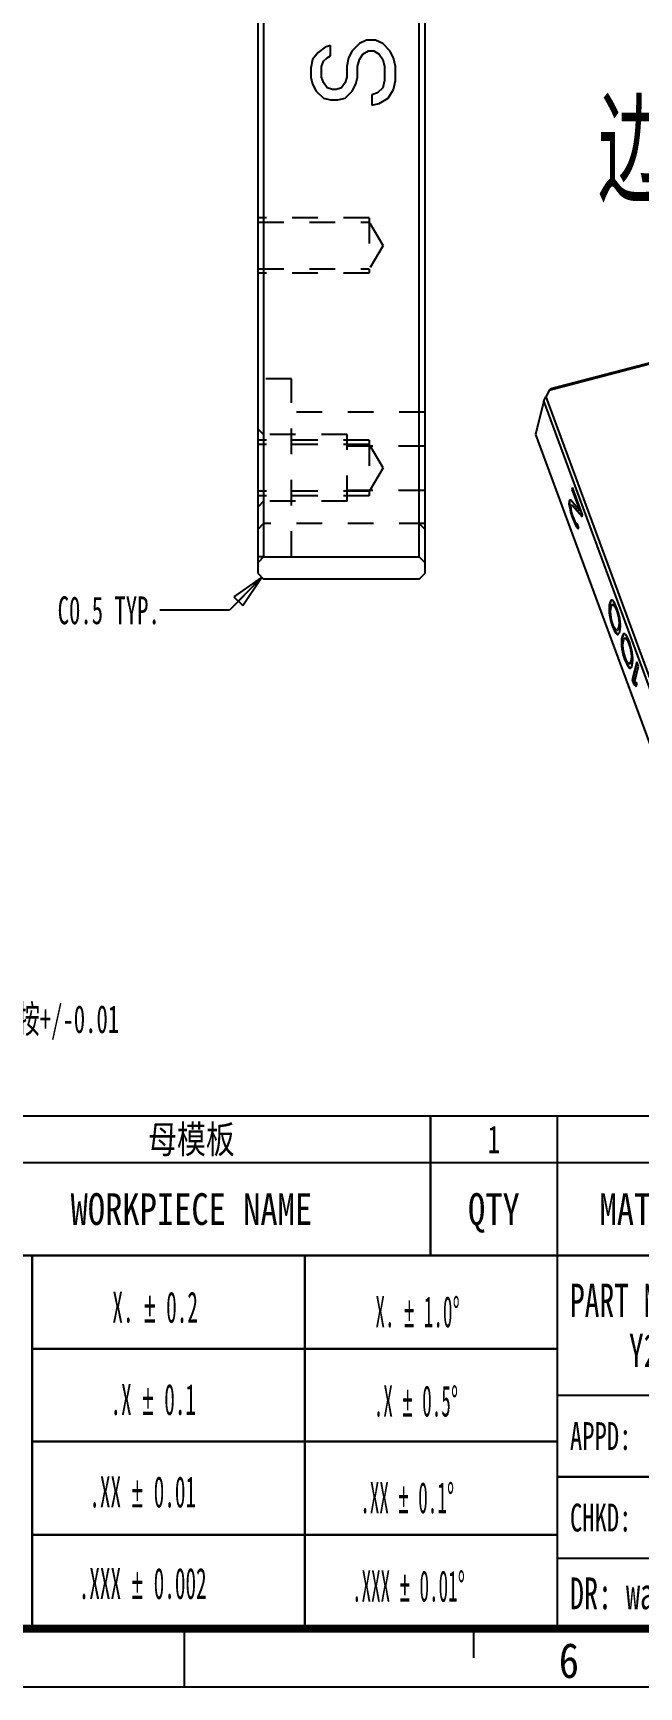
# Model space of a CAD drawing. Header units: millimetres. Extents: x 12 to 416, y 8 to 293.
# Drawn here: x 255.3 to 309.8, y 8.1 to 156.8 of the extents above; entities that cross this region are included whole.
import ezdxf

# ---------------------------------------------------------------- set-up
doc = ezdxf.new("R2010")
doc.units = ezdxf.units.MM
doc.header["$LTSCALE"] = 23.1
doc.linetypes.add('HIDDEN', pattern=[0.2, 0.1, -0.1])
doc.layers.get('0').update_dxf_attribs({"linetype": 'CONTINUOUS'})
doc.layers.add('DEFAULT_2', color=4, linetype='HIDDEN')
doc.layers.add('NOTE', color=7, linetype='CONTINUOUS')
doc.styles.get("Standard").update_dxf_attribs({"font": 'txt', "width": 0.6})
doc.styles.add('TEXTSTYLE_3', font='txt', dxfattribs={"width": 0.65})
doc.styles.add('TEXTSTYLE_4', font='txt', dxfattribs={"width": 0.8})
doc.styles.add('TEXTSTYLE_5', font='txt', dxfattribs={"width": 0.85})
doc.styles.add('TEXTSTYLE_6', font='txt', dxfattribs={"width": 0.5})
doc.styles.add('TEXTSTYLE_8', font='txt', dxfattribs={"width": 0.45})
doc.dimstyles.get("Standard").update_dxf_attribs({"dimtxt": 2.5, "dimasz": 3, "dimexe": 1.75, "dimexo": 0.875, "dimtad": 1, "dimdec": 3, "dimzin": 0, "dimdsep": 46, "dimtxsty": 'STANDARD', "dimblk": 'CLOSED', "dimblk1": 'CLOSED', "dimblk2": 'CLOSED', "dimcen": 0.09, "dimadec": 0, "dimazin": 0, "dimtol": 1, "dimtp": 0.001, "dimtm": 0.001, "dimtfac": 1, "dimtdec": 3, "dimtofl": 0, "dimtmove": 0, "dimatfit": 3, "dimldrblk": 'CLOSED', "dimfxl": 1, "dimtolj": 1, "dimtzin": 0, "dimarcsym": 0})

# ---------------------------------------------------------------- blocks, each defined once
blk = doc.blocks.new('*T42')
at = {"color": 2, "linetype": 'Continuous', "const_width": 0.2}
for points in [[(185.555, 46.06), (-0.1, 46.06)], [(0, 0), (0, 46.06)], [(10.58, 33.52), (10.58, 46.06)], [(23.18, 33.52), (23.18, 46.06)], [(66.18, 33.52), (66.18, 46.06)], [(77.58, 0), (77.58, 46.06)], [(97.58, 33.52), (97.58, 46.06)], [(117.58, 33.52), (117.58, 46.06)], [(160.315, 33.52), (160.315, 46.06)], [(185.455, 0), (185.455, 46.06)], [(185.455, 41.87), (0, 41.87)], [(185.455, 33.52), (0, 33.52)], [(30.36, 0), (30.36, 33.52)], [(54.89, 0), (54.89, 33.52)], [(122.72, 0), (122.72, 33.52)], [(77.58, 25.12), (30.36, 25.12)], [(185.455, 20.95), (77.58, 20.95)], [(77.58, 16.79), (30.36, 16.79)], [(122.72, 13.62), (77.58, 13.62)], [(185.455, 10.48), (122.72, 10.48)], [(147.745, 0), (147.745, 10.48)], [(160.315, 0), (160.315, 10.48)], [(172.885, 0), (172.885, 10.48)], [(77.58, 8.4), (30.36, 8.4)], [(122.72, 6.29), (77.58, 6.29)], [(185.455, 6.29), (147.745, 6.29)], [(185.555, 0), (-0.1, 0)]]:
    blk.add_lwpolyline(points, dxfattribs=at)
at = {"layer": 'NOTE', "color": 2, "linetype": 'Continuous', "line_spacing_factor": 0.9}
for s, insert, char_height, width, attachment_point, style in [('1', (5.29, 45.215), 2.5, 3.25, 2, 'TEXTSTYLE_3'), ('F04B', (16.88, 45.215), 2.5, 13, 2, 'TEXTSTYLE_3'), ('母模板', (44.68, 45.215), 2.5, 12, 2, 'TEXTSTYLE_4'), ('1', (71.88, 45.215), 2.5, 3.25, 2, 'TEXTSTYLE_3'), ('P20', (87.58, 45.215), 2.5, 9.75, 2, 'TEXTSTYLE_3'), ('180*130*15', (138.9475, 45.215), 2.5, 32.5, 2, 'TEXTSTYLE_3'), ('已备料 ', (172.885, 45.215), 2.5, 13, 2, 'TEXTSTYLE_3'), ('--', (107.58, 45.215), 2.5, 6.5, 2, 'TEXTSTYLE_3'), ('IT.', (5.29, 39.12), 2.85, 13.68, 2, 'TEXTSTYLE_4'), ('NO.', (16.88, 39.12), 2.85, 13.68, 2, 'TEXTSTYLE_4'), ('WORKPIECE NAME', (44.68, 39.12), 2.85, 63.84, 2, 'TEXTSTYLE_4'), ('QTY', (71.88, 39.12), 2.85, 13.68, 2, 'TEXTSTYLE_4'), ('MATERIAL', (87.58, 39.12), 2.85, 36.48, 2, 'TEXTSTYLE_4'), ('FINISH', (107.58, 39.12), 2.85, 27.36, 2, 'TEXTSTYLE_4'), ('FORMAL SIZE', (138.9475, 39.12), 2.85, 50.16, 2, 'TEXTSTYLE_4'), ('REMARK', (172.885, 39.12), 2.85, 27.36, 2, 'TEXTSTYLE_4'), ('PART NO.:\\P    Y24N01B-701 ', (78.7175, 30.985), 3, 62.4, 1, 'TEXTSTYLE_3'), ('PART NAME:  \\P    ', (123.8575, 30.985), 3, 46.8, 1, 'TEXTSTYLE_3'), ('APPD:  ', (78.7175, 18.535), 2.5, 22.75, 1, 'TEXTSTYLE_3'), ('DRAWING NO.:\\P             SMX0100 - F04B', (123.8575, 19.2775), 2.85, 100.035, 1, 'TEXTSTYLE_3'), (' \\P \\P \\P \\P \\P \\P \\P \\P \\PTHESE DRAWINGS AND SPECIFICATIONS\\P       ARE THE PROPERTY OF\\P      AMPHENOL CORPORATION\\P  AND SHALL NOT BE REPRODUCED OR\\P COPIED OR USED AS THE BASIS FOR\\PTHE MANUFACTURE OR SALE OF APPARATUS\\PWITHOUT THE WRITTEN PERMISSION OF\\P      AMPHENOL CORPORATION. ', (1.1375, 31.77), 1.2, 56.16, 1, 'TEXTSTYLE_3'), ('CHKD:', (78.7175, 11.205), 2.5, 16.25, 1, 'TEXTSTYLE_3'), ('SCALE', (154.03, 9.635), 2.5, 16.25, 2, 'TEXTSTYLE_3'), ('SHEET', (166.6, 9.635), 2.5, 16.25, 2, 'TEXTSTYLE_3'), ('REV.', (179.17, 9.635), 2.5, 13, 2, 'TEXTSTYLE_3'), ('DR: wangfei   2018.01.30', (78.7175, 4.57), 2.85, 88.92, 1, 'TEXTSTYLE_3'), ('1/1', (166.6, 4.395), 2.5, 9.75, 2, 'TEXTSTYLE_3'), ('1:1', (154.03, 4.395), 2.5, 9.75, 2, 'TEXTSTYLE_3'), ('A', (179.17, 4.395), 2.5, 3.25, 2, 'TEXTSTYLE_3')]:
    blk.add_mtext(s, dxfattribs=dict(at, insert=insert, char_height=char_height, width=width, attachment_point=attachment_point, style=style))
blk = doc.blocks.new('_CLOSED')
at = {"color": 0, "linetype": 'ByBlock'}
for p, q in [((0, 0), (-1, 0.183)), ((-1, 0.183), (-1, -0.183)), ((-1, -0.183), (0, 0)), ((-1, 0), (0, 0))]:
    blk.add_line(p, q, dxfattribs=at)

msp = doc.modelspace()

# ---------------------------------------------------------------- linework, layer by layer
at = {"color": 7, "linetype": 'Continuous'}
for p, q in [((290.534, 237.1547), (290.534, 108.1547)), ((276.034, 235.6547), (276.034, 109.6547)), ((290.034, 109.6547), (290.034, 235.6547)), ((275.534, 108.1547), (275.534, 169.6547)), ((280.9263, 155.0112), (280.4412, 154.3779)), ((281.5731, 155.4862), (280.9263, 155.0112)), ((282.0582, 155.6445), (281.5731, 155.4862)), ((281.7348, 154.5362), (282.0582, 154.6945)), ((282.0582, 154.6945), (282.0582, 155.6445)), ((283.9986, 155.1695), (283.6752, 154.5362)), ((284.6454, 155.8029), (283.9986, 155.1695)), ((285.2923, 156.1195), (284.6454, 155.8029)), ((284.6454, 154.3779), (284.9688, 154.8529)), ((284.9688, 154.8529), (285.454, 155.1695)), ((286.1008, 156.1195), (285.2923, 156.1195)), ((285.454, 155.1695), (285.9391, 155.1695)), ((285.9391, 155.1695), (286.4242, 154.8529)), ((286.7476, 155.8029), (286.1008, 156.1195)), ((286.4242, 154.8529), (286.7476, 154.3779)), ((287.3944, 155.1695), (286.7476, 155.8029)), ((287.7178, 154.5362), (287.3944, 155.1695)), ((280.4412, 154.3779), (280.2795, 153.5862)), ((280.2795, 153.5862), (280.2795, 152.7945)), ((281.2497, 153.7445), (281.4114, 154.2195)), ((281.2497, 152.7945), (281.2497, 153.7445)), ((281.4114, 154.2195), (281.7348, 154.5362)), ((283.6752, 154.5362), (283.5135, 153.7445)), ((283.5135, 153.7445), (283.5135, 152.7945)), ((284.4837, 153.7445), (284.6454, 154.3779)), ((284.4837, 152.7945), (284.4837, 153.7445)), ((286.7476, 154.3779), (286.9093, 153.7445)), ((286.9093, 153.7445), (286.9093, 152.4779)), ((287.8795, 153.7445), (287.7178, 154.5362)), ((287.8795, 152.4779), (287.8795, 153.7445)), ((280.2795, 152.7945), (280.4412, 152.1612)), ((280.4412, 152.1612), (280.7646, 151.5279)), ((281.4114, 152.3195), (281.2497, 152.7945)), ((281.7348, 151.8445), (281.4114, 152.3195)), ((282.2199, 151.6862), (281.7348, 151.8445)), ((282.5433, 151.6862), (282.2199, 151.6862)), ((283.0284, 151.8445), (282.5433, 151.6862)), ((283.3518, 152.3195), (283.0284, 151.8445)), ((283.5135, 152.7945), (283.3518, 152.3195)), ((283.9986, 151.5279), (284.322, 152.1612)), ((284.322, 152.1612), (284.4837, 152.7945)), ((286.7476, 151.8445), (286.2625, 151.3695)), ((286.9093, 152.4779), (286.7476, 151.8445)), ((287.2327, 150.8945), (287.7178, 151.6862)), ((287.7178, 151.6862), (287.8795, 152.4779)), ((280.7646, 151.5279), (281.4114, 150.8945)), ((281.4114, 150.8945), (282.0582, 150.7362)), ((282.0582, 150.7362), (282.705, 150.7362)), ((282.705, 150.7362), (283.3518, 150.8945)), ((283.3518, 150.8945), (283.9986, 151.5279)), ((286.2625, 151.3695), (285.7774, 151.2112)), ((285.7774, 151.2112), (285.7774, 150.2612)), ((285.7774, 150.2612), (286.4242, 150.4195)), ((286.4242, 150.4195), (287.2327, 150.8945)), ((385.0382, 146.4414), (301.7155, 124.6176)), ((301.8444, 124.7886), (384.6964, 146.4891)), ((301.2228, 123.6738), (300.4819, 120.6586)), ((301.2228, 123.6738), (301.4047, 124.0602)), ((321.3802, 68.9817), (301.2228, 123.6738)), ((301.7155, 124.6176), (301.4047, 124.0602)), ((301.4047, 124.0602), (321.722, 68.934)), ((301.7155, 124.6176), (301.8444, 124.7886)), ((300.4819, 120.6586), (320.6393, 65.9665)), ((303.494, 114.6485), (303.4851, 114.4405)), ((303.5111, 114.7182), (303.494, 114.6485)), ((303.494, 114.6485), (303.5411, 114.6609)), ((303.5707, 114.7888), (303.5111, 114.7182)), ((303.5111, 114.7182), (303.5582, 114.7305)), ((303.5411, 114.6609), (303.5322, 114.4528)), ((303.5582, 114.7305), (303.5411, 114.6609)), ((303.5921, 114.7707), (303.5582, 114.7305)), ((303.647, 114.7558), (303.5707, 114.7888)), ((304.4685, 113.8038), (303.647, 114.7558)), ((303.8021, 115.9023), (303.7593, 115.7281)), ((303.7593, 115.7281), (303.8064, 115.7405)), ((303.7593, 115.7281), (304.4685, 113.8038)), ((304.714, 113.4281), (303.8021, 115.9023)), ((303.8285, 115.8306), (303.8064, 115.7405)), ((303.8064, 115.7405), (304.5156, 113.8161)), ((303.4851, 114.4405), (303.5322, 114.4528)), ((303.4851, 114.4405), (303.5522, 114.0263)), ((303.5322, 114.4528), (303.5993, 114.0386)), ((303.5522, 114.0263), (303.5993, 114.0386)), ((303.5522, 114.0263), (303.6364, 113.6817)), ((303.5993, 114.0386), (303.6835, 113.6941)), ((303.6364, 113.6817), (303.6835, 113.6941)), ((303.6364, 113.6817), (303.7798, 113.2345)), ((303.646, 114.2362), (303.6631, 114.3058)), ((303.671, 113.9942), (303.646, 114.2362)), ((303.6631, 114.3058), (303.748, 114.3077)), ((303.7298, 113.7184), (303.671, 113.9942)), ((303.6835, 113.6941), (303.8269, 113.2469)), ((303.7102, 114.3182), (303.7951, 114.32)), ((303.8479, 113.3399), (303.7298, 113.7184)), ((303.748, 114.3077), (303.7951, 114.32)), ((303.748, 114.3077), (304.6712, 113.254)), ((303.7798, 113.2345), (303.8269, 113.2469)), ((303.7798, 113.2345), (303.8811, 112.9596)), ((303.7951, 114.32), (304.6839, 113.3056)), ((303.8269, 113.2469), (303.9282, 112.972)), ((303.9493, 113.065), (303.8479, 113.3399)), ((304.0845, 112.7562), (303.9493, 113.065)), ((304.4685, 113.8038), (304.5156, 113.8161)), ((304.6712, 113.254), (304.714, 113.4281)), ((303.8811, 112.9596), (303.9282, 112.972)), ((303.8811, 112.9596), (304.067, 112.5134)), ((303.9282, 112.972), (304.1141, 112.5257)), ((304.067, 112.5134), (304.1141, 112.5257)), ((304.067, 112.5134), (304.1854, 112.3081)), ((304.1776, 112.6197), (304.0845, 112.7562)), ((304.1141, 112.5257), (304.2325, 112.3204)), ((304.2539, 112.5867), (304.1776, 112.6197)), ((304.1854, 112.3081), (304.2325, 112.3204)), ((304.1854, 112.3081), (304.321, 112.1725)), ((304.2325, 112.3204), (304.3452, 112.2077)), ((304.3805, 112.2431), (304.2539, 112.5867)), ((304.321, 112.1725), (304.3805, 112.2431)), ((276.034, 109.6547), (275.534, 109.1547)), ((276.034, 109.6547), (290.034, 109.6547)), ((290.534, 109.1547), (290.034, 109.6547)), ((275.534, 108.1547), (276.034, 107.6547)), ((290.034, 107.6547), (276.034, 107.6547)), ((290.034, 107.6547), (290.534, 108.1547)), ((307.1857, 105.6188), (307.1087, 105.3054)), ((307.2328, 105.6311), (307.1557, 105.3177)), ((307.2538, 105.7242), (307.1857, 105.6188)), ((307.1857, 105.6188), (307.2328, 105.6311)), ((307.3009, 105.7365), (307.2328, 105.6311)), ((307.3048, 105.76), (307.2538, 105.7242)), ((307.3145, 105.7461), (307.3009, 105.7365)), ((307.3897, 105.7618), (307.3048, 105.76)), ((307.4914, 105.6601), (307.3897, 105.7618)), ((307.6437, 105.421), (307.4914, 105.6601)), ((307.0912, 105.0625), (307.0909, 104.8893)), ((307.0909, 104.8893), (307.1379, 104.9016)), ((307.0909, 104.8893), (307.1073, 104.6126)), ((307.1087, 105.3054), (307.0912, 105.0625)), ((307.0912, 105.0625), (307.1383, 105.0748)), ((307.1073, 104.6126), (307.1544, 104.6249)), ((307.1073, 104.6126), (307.1576, 104.3019)), ((307.1087, 105.3054), (307.1557, 105.3177)), ((307.1383, 105.0748), (307.1379, 104.9016)), ((307.1379, 104.9016), (307.1544, 104.6249)), ((307.1557, 105.3177), (307.1383, 105.0748)), ((307.1544, 104.6249), (307.2047, 104.3142)), ((307.1576, 104.3019), (307.2047, 104.3142)), ((307.1576, 104.3019), (307.2586, 103.8538)), ((307.2047, 104.3142), (307.3057, 103.8661)), ((307.2179, 104.7189), (307.2439, 104.9966)), ((307.2678, 104.235), (307.2179, 104.7189)), ((307.2439, 104.9966), (307.3038, 105.2404)), ((307.3267, 103.9592), (307.2678, 104.235)), ((307.3038, 105.2404), (307.3805, 105.3806)), ((307.3805, 105.3806), (307.4275, 105.3929)), ((307.3805, 105.3806), (307.5331, 105.3146)), ((307.4275, 105.3929), (307.5802, 105.327)), ((307.5331, 105.3146), (307.5802, 105.327)), ((307.5331, 105.3146), (307.6262, 105.1781)), ((307.5802, 105.327), (307.6733, 105.1904)), ((307.6262, 105.1781), (307.6733, 105.1904)), ((307.6262, 105.1781), (307.7614, 104.8693)), ((307.8042, 105.0434), (307.6437, 105.421)), ((307.6733, 105.1904), (307.8085, 104.8816)), ((307.7614, 104.8693), (307.8085, 104.8816)), ((307.7614, 104.8693), (307.8795, 104.4908)), ((307.9477, 104.5962), (307.8042, 105.0434)), ((307.8085, 104.8816), (307.9266, 104.5032)), ((307.8795, 104.4908), (307.9266, 104.5032)), ((307.8795, 104.4908), (307.9384, 104.215)), ((307.9266, 104.5032), (307.9855, 104.2273)), ((307.9384, 104.215), (307.9855, 104.2273)), ((307.9384, 104.215), (307.9884, 103.7311)), ((308.0486, 104.1481), (307.9477, 104.5962)), ((307.9855, 104.2273), (308.0355, 103.7435)), ((308.0989, 103.8375), (308.0486, 104.1481)), ((307.2586, 103.8538), (307.3057, 103.8661)), ((307.2586, 103.8538), (307.402, 103.4066)), ((307.3057, 103.8661), (307.4491, 103.4189)), ((307.4448, 103.5807), (307.3267, 103.9592)), ((307.402, 103.4066), (307.4491, 103.4189)), ((307.402, 103.4066), (307.5625, 103.0291)), ((307.58, 103.2719), (307.4448, 103.5807)), ((307.4491, 103.4189), (307.6096, 103.0414)), ((307.5625, 103.0291), (307.6096, 103.0414)), ((307.5625, 103.0291), (307.7149, 102.7899)), ((307.6731, 103.1354), (307.58, 103.2719)), ((307.6096, 103.0414), (307.7619, 102.8022)), ((307.8258, 103.0694), (307.6731, 103.1354)), ((307.7149, 102.7899), (307.7619, 102.8022)), ((307.7149, 102.7899), (307.8165, 102.6882)), ((307.7619, 102.8022), (307.8636, 102.7005)), ((307.8165, 102.6882), (307.9014, 102.6901)), ((307.9025, 103.2097), (307.8258, 103.0694)), ((307.8258, 103.0694), (307.8729, 103.0818)), ((307.8636, 102.7005), (307.9012, 102.7014)), ((307.9495, 103.222), (307.8729, 103.0818)), ((307.9014, 102.6901), (307.9524, 102.7258)), ((307.9624, 103.4535), (307.9025, 103.2097)), ((307.9025, 103.2097), (307.9495, 103.222)), ((308.0094, 103.4658), (307.9495, 103.222)), ((307.9524, 102.7258), (308.0205, 102.8312)), ((307.9884, 103.7311), (307.9624, 103.4535)), ((307.9624, 103.4535), (308.0094, 103.4658)), ((307.9884, 103.7311), (308.0355, 103.7435)), ((308.0355, 103.7435), (308.0094, 103.4658)), ((308.0205, 102.8312), (308.0976, 103.1446)), ((308.0976, 103.1446), (308.115, 103.3875)), ((308.1154, 103.5607), (308.0989, 103.8375)), ((308.115, 103.3875), (308.1154, 103.5607)), ((308.3473, 102.6072), (308.2703, 102.2937)), ((308.3683, 102.7002), (308.3002, 102.5948)), ((308.3002, 102.5948), (308.3473, 102.6072)), ((308.4154, 102.7126), (308.3473, 102.6072)), ((308.4193, 102.736), (308.3683, 102.7002)), ((308.4291, 102.7221), (308.4154, 102.7126)), ((308.5042, 102.7378), (308.4193, 102.736)), ((308.6059, 102.6361), (308.5042, 102.7378)), ((308.7582, 102.397), (308.6059, 102.6361)), ((308.2057, 102.0385), (308.2054, 101.8653)), ((308.2054, 101.8653), (308.2525, 101.8777)), ((308.2054, 101.8653), (308.2218, 101.5886)), ((308.2232, 102.2814), (308.2057, 102.0385)), ((308.2057, 102.0385), (308.2528, 102.0509)), ((308.2218, 101.5886), (308.2689, 101.6009)), ((308.2218, 101.5886), (308.2721, 101.2779)), ((308.3002, 102.5948), (308.2232, 102.2814)), ((308.2232, 102.2814), (308.2703, 102.2937)), ((308.2528, 102.0509), (308.2525, 101.8777)), ((308.2525, 101.8777), (308.2689, 101.6009)), ((308.2703, 102.2937), (308.2528, 102.0509)), ((308.2689, 101.6009), (308.3192, 101.2902)), ((308.2721, 101.2779), (308.3192, 101.2902)), ((308.2721, 101.2779), (308.3731, 100.8298)), ((308.3192, 101.2902), (308.4202, 100.8421)), ((308.3324, 101.6949), (308.3584, 101.9726)), ((308.3824, 101.211), (308.3324, 101.6949)), ((308.3584, 101.9726), (308.4183, 102.2164)), ((308.4412, 100.9352), (308.3824, 101.211)), ((308.4183, 102.2164), (308.495, 102.3566)), ((308.495, 102.3566), (308.5421, 102.3689)), ((308.495, 102.3566), (308.6477, 102.2906)), ((308.5421, 102.3689), (308.6947, 102.303)), ((308.6477, 102.2906), (308.6947, 102.303)), ((308.6477, 102.2906), (308.7408, 102.1541)), ((308.6947, 102.303), (308.7878, 102.1664)), ((308.7408, 102.1541), (308.7878, 102.1664)), ((308.7408, 102.1541), (308.876, 101.8453)), ((308.9188, 102.0194), (308.7582, 102.397)), ((308.7878, 102.1664), (308.923, 101.8576)), ((308.876, 101.8453), (308.923, 101.8576)), ((308.876, 101.8453), (308.9941, 101.4669)), ((309.0622, 101.5723), (308.9188, 102.0194)), ((308.923, 101.8576), (309.0411, 101.4792)), ((308.9941, 101.4669), (309.0411, 101.4792)), ((308.9941, 101.4669), (309.0529, 101.191)), ((309.0411, 101.4792), (309.1, 101.2033)), ((309.0529, 101.191), (309.1, 101.2033)), ((309.0529, 101.191), (309.1029, 100.7072)), ((309.1632, 101.1241), (309.0622, 101.5723)), ((309.1, 101.2033), (309.15, 100.7195)), ((309.2135, 100.8135), (309.1632, 101.1241)), ((308.3731, 100.8298), (308.4202, 100.8421)), ((308.3731, 100.8298), (308.5165, 100.3826)), ((308.4202, 100.8421), (308.5636, 100.3949)), ((308.5593, 100.5567), (308.4412, 100.9352)), ((308.5165, 100.3826), (308.5636, 100.3949)), ((308.5165, 100.3826), (308.6771, 100.0051)), ((308.6945, 100.2479), (308.5593, 100.5567)), ((308.5636, 100.3949), (308.7241, 100.0174)), ((308.6771, 100.0051), (308.7241, 100.0174)), ((308.6771, 100.0051), (308.8294, 99.7659)), ((308.7876, 100.1114), (308.6945, 100.2479)), ((308.7241, 100.0174), (308.8765, 99.7782)), ((308.9403, 100.0455), (308.7876, 100.1114)), ((308.8294, 99.7659), (308.8765, 99.7782)), ((308.8294, 99.7659), (308.9311, 99.6642)), ((308.8765, 99.7782), (308.9781, 99.6765)), ((308.9311, 99.6642), (309.0159, 99.6661)), ((309.017, 100.1857), (308.9403, 100.0455)), ((308.9403, 100.0455), (308.9874, 100.0578)), ((308.9781, 99.6765), (309.0157, 99.6774)), ((309.0641, 100.198), (308.9874, 100.0578)), ((309.0159, 99.6661), (309.0669, 99.7018)), ((309.0769, 100.4295), (309.017, 100.1857)), ((309.017, 100.1857), (309.0641, 100.198)), ((309.124, 100.4418), (309.0641, 100.198)), ((309.0669, 99.7018), (309.1351, 99.8072)), ((309.1029, 100.7072), (309.0769, 100.4295)), ((309.0769, 100.4295), (309.124, 100.4418)), ((309.1029, 100.7072), (309.15, 100.7195)), ((309.15, 100.7195), (309.124, 100.4418)), ((309.1351, 99.8072), (309.2121, 100.1207)), ((309.5773, 100.2325), (309.1751, 98.5957)), ((309.2121, 100.1207), (309.2296, 100.3635)), ((309.2299, 100.5367), (309.2135, 100.8135)), ((309.6038, 100.1608), (309.2222, 98.608)), ((309.2296, 100.3635), (309.2299, 100.5367)), ((309.3956, 98.462), (309.7293, 99.8202)), ((309.7293, 99.8202), (309.5773, 100.2325)), ((309.1751, 98.5957), (309.2222, 98.608)), ((309.1751, 98.5957), (309.3271, 98.1834)), ((309.2222, 98.608), (309.3742, 98.1957)), ((309.3271, 98.1834), (309.3742, 98.1957)), ((309.3271, 98.1834), (309.539, 98.0148)), ((309.3742, 98.1957), (309.5492, 98.0564)), ((309.6074, 98.2934), (309.3956, 98.462)), ((309.539, 98.0148), (309.6074, 98.2934)), ((268.9167, 8.0589), (268.9167, 13.2978)), ((294.9423, 10.6784), (294.9423, 13.2978)), ((12.216, 8.0571), (415.3445, 8.0571))]:
    msp.add_line(p, q, dxfattribs=at)
at = {"color": 7, "linetype": 'Continuous', "const_width": 0.7}
msp.add_lwpolyline([(17.4472, 13.2978), (410.3683, 13.2978)], dxfattribs=at)
at = {"layer": 'DEFAULT_2', "color": 4, "linetype": 'HIDDEN'}
for p, q in [((285.534, 140.1547), (275.534, 140.1547)), ((285.534, 140.1547), (285.534, 135.1547)), ((275.534, 139.7547), (285.534, 139.7547)), ((286.7958, 137.6547), (285.534, 139.7547)), ((286.7958, 137.6547), (285.534, 135.5547)), ((275.534, 135.5547), (285.534, 135.5547)), ((285.534, 135.1547), (275.534, 135.1547)), ((278.534, 125.6547), (275.534, 125.6547)), ((278.534, 109.6547), (278.534, 125.6547)), ((290.534, 122.6547), (278.534, 122.6547)), ((276.034, 120.6547), (275.534, 121.1547)), ((283.534, 120.6547), (276.034, 120.6547)), ((283.534, 114.6547), (283.534, 120.6547)), ((285.534, 120.1547), (275.534, 120.1547)), ((285.534, 119.7547), (275.534, 119.7547)), ((283.534, 119.6547), (290.534, 119.6547)), ((285.534, 120.1547), (285.534, 115.1547)), ((286.7958, 117.6547), (285.534, 119.7547)), ((286.7958, 117.6547), (285.534, 115.5547)), ((285.534, 115.5547), (275.534, 115.5547)), ((285.534, 115.1547), (275.534, 115.1547)), ((276.034, 114.6547), (275.534, 114.1547)), ((283.534, 114.6547), (276.034, 114.6547)), ((283.534, 115.6547), (290.534, 115.6547)), ((275.534, 112.1547), (276.034, 112.6547)), ((290.534, 112.6547), (276.034, 112.6547)), ((290.034, 112.6547), (290.534, 112.1547)), ((276.034, 109.6547), (275.534, 109.6547))]:
    msp.add_line(p, q, dxfattribs=at)

# ---------------------------------------------------------------- block references
msp.add_blockref('*T42', (224.8588, 13.3273))

# ---------------------------------------------------------------- texts
at = {"color": 7, "linetype": 'Continuous', "insert": (303.4825, 12.0056), "char_height": 3.1434, "width": 2.671864, "attachment_point": 2, "line_spacing_factor": 0.9, "style": 'TEXTSTYLE_5'}
msp.add_mtext('6', dxfattribs=at)
at = {"layer": 'NOTE', "color": 2, "linetype": 'Continuous', "line_spacing_factor": 0.9}
for s, insert, char_height, width, attachment_point in [('边缘不允许倒角', (337.2938, 150.3973), 8, 33.6, 3), ('C0.5 TYP.', (266.7024, 106.1073), 2.5, 13.5, 3), ('技术要求:\\P1.所有未注尺寸参考3D,公差按+/-0.01', (229.3516, 73.1032), 2.5, 34.5, 1)]:
    msp.add_mtext(s, dxfattribs=dict(at, insert=insert, char_height=char_height, width=width, attachment_point=attachment_point))
at = {"layer": 'NOTE', "color": 2, "linetype": 'Continuous', "char_height": 2.8, "attachment_point": 1, "line_spacing_factor": 0.9}
for s, insert, width, style in [('X. \\Fgdt;{\\Fgdt;`}\\Ftxt; 0.2', (262.4362, 43.6038), 13.066667, 'TEXTSTYLE_6'), ('X. \\Fgdt;{\\Fgdt;`}\\Ftxt; 1.0\\Fgdt;{\\Fgdt;~}', (286.0888, 43.1922), 13.953333, 'TEXTSTYLE_8'), ('.X \\Fgdt;{\\Fgdt;`}\\Ftxt; 0.1', (262.265, 35.3061), 13.066667, 'TEXTSTYLE_6'), ('.X \\Fgdt;{\\Fgdt;`}\\Ftxt; 0.5\\Fgdt;{\\Fgdt;~}', (285.9392, 35.1641), 13.953333, 'TEXTSTYLE_8'), ('.XX \\Fgdt;{\\Fgdt;`}\\Ftxt; 0.01', (260.3626, 26.9989), 15.866667, 'TEXTSTYLE_6'), ('.XX \\Fgdt;{\\Fgdt;`}\\Ftxt; 0.1\\Fgdt;{\\Fgdt;~}', (284.726, 26.4745), 15.213333, 'TEXTSTYLE_8'), ('.XXX \\Fgdt;{\\Fgdt;`}\\Ftxt; 0.002', (259.4096, 18.7642), 18.666667, 'TEXTSTYLE_6'), ('.XXX \\Fgdt;{\\Fgdt;`}\\Ftxt; 0.01\\Fgdt;{\\Fgdt;~}', (283.9826, 18.5265), 17.733333, 'TEXTSTYLE_8')]:
    msp.add_mtext(s, dxfattribs=dict(at, insert=insert, width=width, style=style))

# ---------------------------------------------------------------- leaders
at = {"layer": 'NOTE', "color": 2, "linetype": 'Continuous', "annotation_type": 0, "has_hookline": 1, "hookline_direction": 1, "text_width": 10.7143}
msp.add_leader([(275.8641, 107.8246), (272.9524, 104.8573), (266.7024, 104.8573)], dimstyle='STANDARD', override={"dimtad": 0}, dxfattribs=at)

doc.saveas('drawing.dxf')
